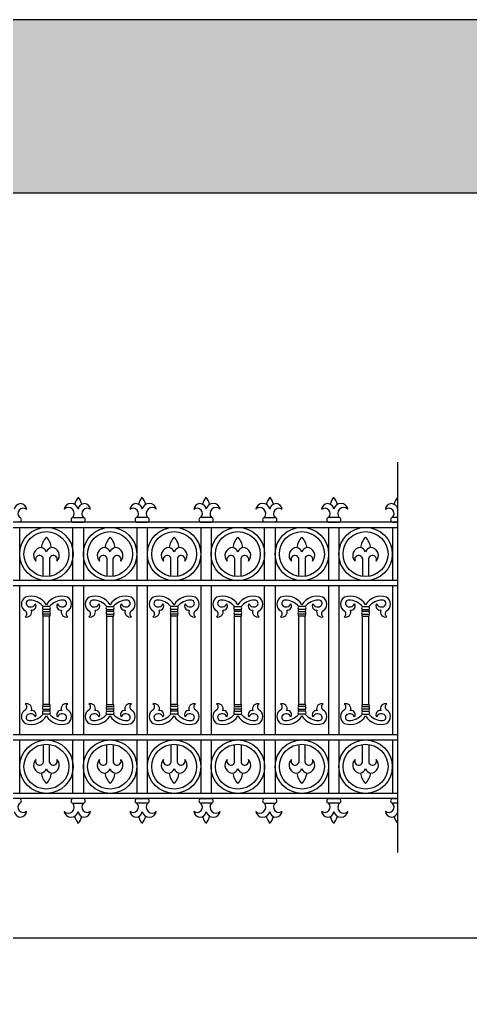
# Model space of a CAD drawing. Extents: x 12262 to 40734, y 30451 to 49613.
# Drawn here: x 28857 to 30762, y 45461 to 49613 of the extents above; entities that cross this region are included whole.
import ezdxf

# ---------------------------------------------------------------- set-up
doc = ezdxf.new("R2010")
doc.units = 0
doc.header["$LTSCALE"] = 0.85
doc.header["$MEASUREMENT"] = 0
doc.layers.get('0').update_dxf_attribs({"linetype": 'CONTINUOUS'})
doc.layers.add('www.cad-blocks.net', color=7, linetype='CONTINUOUS')

# ---------------------------------------------------------------- blocks, each defined once
blk = doc.blocks.new('A$C16C04185')
for p, q in [((1515.2, 0), (1515.2, 826.1)), ((828.6, 709.3), (851.1, 709.3)), ((986.5, 709.3), (964, 709.3)), ((1121.5, 709.3), (1099, 709.3)), ((1233.6, 709.3), (1256.1, 709.3)), ((1391.5, 709.3), (1369, 709.3)), ((1515, 709.3), (1504, 709.3)), ((1515, 699.3), (41.1, 699.3)), ((41.1, 688.1), (1515, 688.1)), ((716.1, 699.3), (693.6, 699.3)), ((716.1, 688.1), (716.1, 575.6)), ((828.6, 699.3), (851.1, 699.3)), ((851.1, 699.3), (828.6, 699.3)), ((828.6, 575.6), (828.6, 688.1)), ((851.1, 688.1), (851.1, 575.6)), ((964, 699.3), (986.5, 699.3)), ((964, 688.1), (964, 575.6)), ((986.5, 575.6), (986.5, 688.1)), ((1121.5, 699.3), (1099, 699.3)), ((1099, 699.3), (1121.5, 699.3)), ((1099, 688.1), (1099, 575.6)), ((1121.5, 575.6), (1121.5, 688.1)), ((1256.1, 699.3), (1233.6, 699.3)), ((1233.6, 575.6), (1233.6, 688.1)), ((1256.1, 688.1), (1256.1, 575.6)), ((1369, 699.3), (1391.5, 699.3)), ((1391.5, 699.3), (1369, 699.3)), ((1369, 688.1), (1369, 575.6)), ((1391.5, 575.6), (1391.5, 688.1)), ((1504, 699.3), (1515, 699.3)), ((1504, 688.1), (1504, 575.6)), ((766, 584.8), (766, 623.3)), ((779.5, 623.3), (779.5, 584.8)), ((900.6, 623.3), (900.6, 584.8)), ((914.1, 584.8), (914.1, 623.3)), ((1036, 584.8), (1036, 623.3)), ((1049.5, 623.3), (1049.5, 584.8)), ((1170.6, 623.3), (1170.6, 584.8)), ((1184.1, 584.8), (1184.1, 623.3)), ((1306, 584.8), (1306, 623.3)), ((1319.5, 623.3), (1319.5, 584.8)), ((1440.6, 623.3), (1440.6, 584.8)), ((1454.1, 584.8), (1454.1, 623.3)), ((1515, 575.6), (41.1, 575.6)), ((1515, 564.3), (41.1, 564.3)), ((716.1, 564.3), (716.1, 249.3)), ((828.6, 249.3), (828.6, 564.3)), ((851.1, 564.3), (851.1, 249.3)), ((964, 564.3), (964, 249.3)), ((986.5, 249.3), (986.5, 564.3)), ((1099, 564.3), (1099, 249.3)), ((1121.5, 249.3), (1121.5, 564.3)), ((1233.6, 249.3), (1233.6, 564.3)), ((1256.1, 564.3), (1256.1, 249.3)), ((1369, 564.3), (1369, 249.3)), ((1391.5, 249.3), (1391.5, 564.3)), ((1504, 564.3), (1504, 249.3)), ((779.5, 520.6), (766, 520.6)), ((900.6, 520.6), (914.1, 520.6)), ((1049.5, 520.6), (1036, 520.6)), ((1170.6, 520.6), (1184.1, 520.6)), ((1319.5, 520.6), (1306, 520.6)), ((1440.6, 520.6), (1454.1, 520.6)), ((779.5, 514.6), (766, 514.6)), ((766, 510.3), (779.5, 510.3)), ((779.5, 504.4), (766, 504.4)), ((766, 313.6), (766, 500)), ((779.5, 500), (766, 500)), ((779.5, 313.6), (779.5, 500)), ((900.6, 514.6), (914.1, 514.6)), ((914.1, 510.3), (900.6, 510.3)), ((900.6, 504.4), (914.1, 504.4)), ((900.6, 313.6), (900.6, 500)), ((900.6, 500), (914.1, 500)), ((914.1, 313.6), (914.1, 500)), ((1049.5, 514.6), (1036, 514.6)), ((1036, 510.3), (1049.5, 510.3)), ((1049.5, 504.4), (1036, 504.4)), ((1036, 313.6), (1036, 500)), ((1049.5, 500), (1036, 500)), ((1049.5, 313.6), (1049.5, 500)), ((1170.6, 514.6), (1184.1, 514.6)), ((1184.1, 510.3), (1170.6, 510.3)), ((1170.6, 504.4), (1184.1, 504.4)), ((1170.6, 313.6), (1170.6, 500)), ((1170.6, 500), (1184.1, 500)), ((1184.1, 313.6), (1184.1, 500)), ((1319.5, 514.6), (1306, 514.6)), ((1306, 510.3), (1319.5, 510.3)), ((1319.5, 504.4), (1306, 504.4)), ((1306, 313.6), (1306, 500)), ((1319.5, 500), (1306, 500)), ((1319.5, 313.6), (1319.5, 500)), ((1440.6, 514.6), (1454.1, 514.6)), ((1454.1, 510.3), (1440.6, 510.3)), ((1440.6, 504.4), (1454.1, 504.4)), ((1440.6, 313.6), (1440.6, 500)), ((1440.6, 500), (1454.1, 500)), ((1454.1, 313.6), (1454.1, 500)), ((779.5, 313.6), (766, 313.6)), ((900.6, 313.6), (914.1, 313.6)), ((1049.5, 313.6), (1036, 313.6)), ((1170.6, 313.6), (1184.1, 313.6)), ((1319.5, 313.6), (1306, 313.6)), ((1440.6, 313.6), (1454.1, 313.6)), ((779.5, 309.3), (766, 309.3)), ((766, 303.4), (779.5, 303.4)), ((779.5, 299), (766, 299)), ((779.5, 293.1), (766, 293.1)), ((900.6, 309.3), (914.1, 309.3)), ((914.1, 303.4), (900.6, 303.4)), ((900.6, 299), (914.1, 299)), ((900.6, 293.1), (914.1, 293.1)), ((1049.5, 309.3), (1036, 309.3)), ((1036, 303.4), (1049.5, 303.4)), ((1049.5, 299), (1036, 299)), ((1049.5, 293.1), (1036, 293.1)), ((1170.6, 309.3), (1184.1, 309.3)), ((1184.1, 303.4), (1170.6, 303.4)), ((1170.6, 299), (1184.1, 299)), ((1170.6, 293.1), (1184.1, 293.1)), ((1319.5, 309.3), (1306, 309.3)), ((1306, 303.4), (1319.5, 303.4)), ((1319.5, 299), (1306, 299)), ((1319.5, 293.1), (1306, 293.1)), ((1440.6, 309.3), (1454.1, 309.3)), ((1454.1, 303.4), (1440.6, 303.4)), ((1440.6, 299), (1454.1, 299)), ((1440.6, 293.1), (1454.1, 293.1)), ((1515, 249.3), (41.1, 249.3)), ((1515, 238.1), (41.1, 238.1)), ((716.1, 238.1), (716.1, 125.6)), ((766, 228.8), (766, 190.4)), ((779.5, 190.4), (779.5, 228.8)), ((828.6, 125.6), (828.6, 238.1)), ((851.1, 238.1), (851.1, 125.6)), ((900.6, 190.4), (900.6, 228.8)), ((914.1, 228.8), (914.1, 190.4)), ((964, 238.1), (964, 125.6)), ((986.5, 125.6), (986.5, 238.1)), ((1036, 228.8), (1036, 190.4)), ((1049.5, 190.4), (1049.5, 228.8)), ((1099, 238.1), (1099, 125.6)), ((1121.5, 125.6), (1121.5, 238.1)), ((1170.6, 190.4), (1170.6, 228.8)), ((1184.1, 228.8), (1184.1, 190.4)), ((1233.6, 125.6), (1233.6, 238.1)), ((1256.1, 238.1), (1256.1, 125.6)), ((1306, 228.8), (1306, 190.4)), ((1319.5, 190.4), (1319.5, 228.8)), ((1369, 238.1), (1369, 125.6)), ((1391.5, 125.6), (1391.5, 238.1)), ((1440.6, 190.4), (1440.6, 228.8)), ((1454.1, 228.8), (1454.1, 190.4)), ((1504, 238.1), (1504, 125.6)), ((41.1, 125.6), (1515, 125.6)), ((1515, 114.3), (41.1, 114.3)), ((716.1, 114.3), (693.6, 114.3)), ((716.1, 114.3), (693.6, 114.3)), ((851.1, 114.3), (828.6, 114.3)), ((851.1, 114.3), (828.6, 114.3)), ((828.6, 104.3), (851.1, 104.3)), ((964, 114.3), (986.5, 114.3)), ((964, 114.3), (986.5, 114.3)), ((986.5, 104.3), (964, 104.3)), ((1099, 114.3), (1121.5, 114.3)), ((1099, 114.3), (1121.5, 114.3)), ((1121.5, 104.3), (1099, 104.3)), ((1256.1, 114.3), (1233.6, 114.3)), ((1256.1, 114.3), (1233.6, 114.3)), ((1233.6, 104.3), (1256.1, 104.3)), ((1369, 114.3), (1391.5, 114.3)), ((1369, 114.3), (1391.5, 114.3)), ((1391.5, 104.3), (1369, 104.3)), ((1504, 114.3), (1515, 114.3)), ((1504, 114.3), (1515, 114.3)), ((1515, 104.3), (1504, 104.3))]:
    blk.add_line(p, q)
for centre, radius in [((772.7, 631.8), 56.5), ((907.3, 631.8), 56.5), ((1042.7, 631.8), 56.5), ((1177.3, 631.8), 56.5), ((1312.7, 631.8), 56.5), ((1447.3, 631.8), 56.5), ((772.7, 631.8), 47.5), ((907.3, 631.8), 47.5), ((1042.7, 631.8), 47.5), ((1177.3, 631.8), 47.5), ((1312.7, 631.8), 47.5), ((1447.3, 631.8), 47.5), ((772.7, 181.8), 56.5), ((772.7, 181.8), 47.5), ((907.3, 181.8), 56.5), ((907.3, 181.8), 47.5), ((1042.7, 181.8), 56.5), ((1042.7, 181.8), 47.5), ((1177.3, 181.8), 56.5), ((1177.3, 181.8), 47.5), ((1312.7, 181.8), 56.5), ((1312.7, 181.8), 47.5), ((1447.3, 181.8), 56.5), ((1447.3, 181.8), 47.5)]:
    blk.add_circle(centre, radius)
for centre, radius, start, end in [((870.9, 726.5), 39.9, 140.6588, 164.8499), ((809.4, 726.6), 39.7, 15.6347, 39.4429), ((1005.7, 726.6), 39.7, 140.5571, 164.3653), ((944.2, 726.5), 39.9, 15.1501, 39.3412), ((1140.7, 726.6), 39.7, 140.5571, 164.3653), ((1079.2, 726.5), 39.9, 15.1501, 39.3412), ((1275.9, 726.5), 39.9, 140.6588, 164.8499), ((1214.4, 726.6), 39.7, 15.6347, 39.4429), ((1410.7, 726.6), 39.7, 140.5571, 164.3653), ((1349.2, 726.5), 39.9, 15.1501, 39.3412), ((1545.7, 726.6), 39.7, 140.5571, 164.3653), ((717.8, 725.3), 13.1, 3.6208, 172.8366), ((723.8, 717.4), 11.2, 51.0797, 226.4577), ((825, 723.9), 15.1, 11.3564, 171.7282), ((818.9, 717.5), 12.7, 319.8428, 134.2281), ((852.8, 725.3), 13.1, 3.6208, 172.8366), ((858.8, 717.4), 11.2, 51.0797, 226.4577), ((962.3, 725.3), 13.1, 7.1634, 176.3792), ((956.3, 717.4), 11.2, 313.5423, 128.9203), ((990.1, 723.9), 15.1, 8.2718, 168.6436), ((996.2, 717.5), 12.7, 45.7719, 220.1572), ((1097.3, 725.3), 13.1, 7.1634, 176.3792), ((1091.3, 717.4), 11.2, 313.5423, 128.9203), ((1125.1, 723.9), 15.1, 8.2718, 168.6436), ((1131.2, 717.5), 12.7, 45.7719, 220.1572), ((1230, 723.9), 15.1, 11.3564, 171.7282), ((1223.9, 717.5), 12.7, 319.8428, 134.2281), ((1257.8, 725.3), 13.1, 3.6208, 172.8366), ((1263.8, 717.4), 11.2, 51.0797, 226.4577), ((1367.3, 725.3), 13.1, 7.1634, 176.3792), ((1361.3, 717.4), 11.2, 313.5423, 128.9203), ((1395.1, 723.9), 15.1, 8.2718, 168.6436), ((1401.2, 717.5), 12.7, 45.7719, 220.1572), ((1502.3, 725.3), 13.1, 7.1634, 176.3792), ((1496.3, 717.4), 11.2, 313.5423, 128.9203), ((714.7, 704.3), 5.2, 285.9713, 74.0287), ((830, 704.3), 5.2, 105.9713, 254.0287), ((849.7, 704.3), 5.2, 285.9713, 74.0287), ((965.4, 704.3), 5.2, 105.9713, 254.0287), ((985, 704.3), 5.2, 285.9713, 74.0287), ((1100.4, 704.3), 5.2, 105.9713, 254.0287), ((1120, 704.3), 5.2, 285.9713, 74.0287), ((1235, 704.3), 5.2, 105.9713, 254.0287), ((1254.7, 704.3), 5.2, 285.9713, 74.0287), ((1370.4, 704.3), 5.2, 105.9713, 254.0287), ((1390, 704.3), 5.2, 285.9713, 74.0287), ((1505.4, 704.3), 5.2, 105.9713, 254.0287), ((798, 641.6), 36.1, 134.5305, 174.0052), ((747.4, 641.6), 36.1, 5.9948, 45.4695), ((932.6, 641.6), 36.1, 134.5305, 174.0052), ((882, 641.6), 36.1, 5.9948, 45.4695), ((1068, 641.6), 36.1, 134.5305, 174.0052), ((1017.4, 641.6), 36.1, 5.9948, 45.4695), ((1202.6, 641.6), 36.1, 134.5305, 174.0052), ((1152, 641.6), 36.1, 5.9948, 45.4695), ((1338, 641.6), 36.1, 134.5305, 174.0052), ((1287.4, 641.6), 36.1, 5.9948, 45.4695), ((1472.6, 641.6), 36.1, 134.5305, 174.0052), ((1422, 641.6), 36.1, 5.9948, 45.4695), ((762.2, 628.7), 16.7, 90, 225.1727), ((758.1, 629.7), 16.2, 25.7194, 75.6452), ((787.3, 629.7), 16.2, 104.3548, 154.2806), ((783.3, 628.7), 16.7, 314.8273, 90), ((896.8, 628.7), 16.7, 90, 225.1727), ((892.7, 629.7), 16.2, 25.7194, 75.6452), ((921.9, 629.7), 16.2, 104.3548, 154.2806), ((917.9, 628.7), 16.7, 314.8273, 90), ((1032.2, 628.7), 16.7, 90, 225.1727), ((1028.1, 629.7), 16.2, 25.7194, 75.6452), ((1057.3, 629.7), 16.2, 104.3548, 154.2806), ((1053.3, 628.7), 16.7, 314.8273, 90), ((1166.8, 628.7), 16.7, 90, 225.1727), ((1162.7, 629.7), 16.2, 25.7194, 75.6452), ((1191.9, 629.7), 16.2, 104.3548, 154.2806), ((1187.9, 628.7), 16.7, 314.8273, 90), ((1302.2, 628.7), 16.7, 90, 225.1727), ((1298.1, 629.7), 16.2, 25.7194, 75.6452), ((1327.3, 629.7), 16.2, 104.3548, 154.2806), ((1323.3, 628.7), 16.7, 314.8273, 90), ((1436.8, 628.7), 16.7, 90, 225.1727), ((1432.7, 629.7), 16.2, 25.7194, 75.6452), ((1461.9, 629.7), 16.2, 104.3548, 154.2806), ((1457.9, 628.7), 16.7, 314.8273, 90), ((758.1, 620.3), 8.44, 20.8656, 203.8912), ((787.4, 620.3), 8.44, 336.1088, 159.1344), ((892.7, 620.3), 8.44, 20.8656, 203.8912), ((922, 620.3), 8.44, 336.1088, 159.1344), ((1028.1, 620.3), 8.44, 20.8656, 203.8912), ((1057.4, 620.3), 8.44, 336.1088, 159.1344), ((1162.7, 620.3), 8.44, 20.8656, 203.8912), ((1192, 620.3), 8.44, 336.1088, 159.1344), ((1298.1, 620.3), 8.44, 20.8656, 203.8912), ((1327.4, 620.3), 8.44, 336.1088, 159.1344), ((1432.7, 620.3), 8.44, 20.8656, 203.8912), ((1462, 620.3), 8.44, 336.1088, 159.1344), ((736.4, 525.8), 16.6, 119.7147, 240.2853), ((740.9, 505.2), 37.3, 31.3789, 109.8885), ((804.5, 505.2), 37.3, 70.1115, 148.6211), ((809, 525.8), 16.6, 299.7147, 60.2853), ((871.1, 525.8), 16.6, 119.7147, 240.2853), ((875.5, 505.2), 37.3, 31.3789, 109.8885), ((939.2, 505.2), 37.3, 70.1115, 148.6211), ((943.6, 525.8), 16.6, 299.7147, 60.2853), ((1006.4, 525.8), 16.6, 119.7147, 240.2853), ((1010.9, 505.2), 37.3, 31.3789, 109.8885), ((1074.5, 505.2), 37.3, 70.1115, 148.6211), ((1079, 525.8), 16.6, 299.7147, 60.2853), ((1141.1, 525.8), 16.6, 119.7147, 240.2853), ((1145.5, 505.2), 37.3, 31.3789, 109.8885), ((1209.2, 505.2), 37.3, 70.1115, 148.6211), ((1213.6, 525.8), 16.6, 299.7147, 60.2853), ((1276.4, 525.8), 16.6, 119.7147, 240.2853), ((1280.9, 505.2), 37.3, 31.3789, 109.8885), ((1344.5, 505.2), 37.3, 70.1115, 148.6211), ((1349, 525.8), 16.6, 299.7147, 60.2853), ((1411.1, 525.8), 16.6, 119.7147, 240.2853), ((1415.5, 505.2), 37.3, 31.3789, 109.8885), ((1479.2, 505.2), 37.3, 70.1115, 148.6211), ((1483.6, 525.8), 16.6, 299.7147, 60.2853), ((736.9, 527.6), 6.83, 84.0128, 217.2002), ((739.5, 530.1), 10.4, 219.5151, 339.7309), ((735.5, 494.1), 40.4, 40.9251, 87.0175), ((742.3, 521.7), 8.45, 259.3511, 35.1466), ((767.7, 517.6), 3.41, 119.8106, 240.1894), ((810, 494.1), 40.4, 92.9825, 139.0749), ((778.3, 517.6), 3.19, 291.924, 68.076), ((803.1, 521.7), 8.45, 144.8534, 280.6489), ((806, 530.1), 10.4, 200.2691, 320.4849), ((808.6, 527.6), 6.83, 322.7998, 95.9872), ((871.5, 527.6), 6.83, 84.0128, 217.2002), ((874.1, 530.1), 10.4, 219.5151, 339.7309), ((870.1, 494.1), 40.4, 40.9251, 87.0175), ((877, 521.7), 8.45, 259.3511, 35.1466), ((901.8, 517.6), 3.19, 111.924, 248.076), ((944.6, 494.1), 40.4, 92.9825, 139.0749), ((912.4, 517.6), 3.41, 299.8106, 60.1894), ((937.7, 521.7), 8.45, 144.8534, 280.6489), ((940.6, 530.1), 10.4, 200.2691, 320.4849), ((943.2, 527.6), 6.83, 322.7998, 95.9872), ((1006.9, 527.6), 6.83, 84.0128, 217.2002), ((1009.5, 530.1), 10.4, 219.5151, 339.7309), ((1005.5, 494.1), 40.4, 40.9251, 87.0175), ((1012.3, 521.7), 8.45, 259.3511, 35.1466), ((1037.7, 517.6), 3.41, 119.8106, 240.1894), ((1080, 494.1), 40.4, 92.9825, 139.0749), ((1048.3, 517.6), 3.19, 291.924, 68.076), ((1073.1, 521.7), 8.45, 144.8534, 280.6489), ((1076, 530.1), 10.4, 200.2691, 320.4849), ((1078.6, 527.6), 6.83, 322.7998, 95.9872), ((1141.5, 527.6), 6.83, 84.0128, 217.2002), ((1144.1, 530.1), 10.4, 219.5151, 339.7309), ((1140.1, 494.1), 40.4, 40.9251, 87.0175), ((1147, 521.7), 8.45, 259.3511, 35.1466), ((1171.8, 517.6), 3.19, 111.924, 248.076), ((1214.6, 494.1), 40.4, 92.9825, 139.0749), ((1182.4, 517.6), 3.41, 299.8106, 60.1894), ((1207.7, 521.7), 8.45, 144.8534, 280.6489), ((1210.6, 530.1), 10.4, 200.2691, 320.4849), ((1213.2, 527.6), 6.83, 322.7998, 95.9872), ((1276.9, 527.6), 6.83, 84.0128, 217.2002), ((1279.5, 530.1), 10.4, 219.5151, 339.7309), ((1275.5, 494.1), 40.4, 40.9251, 87.0175), ((1282.3, 521.7), 8.45, 259.3511, 35.1466), ((1307.7, 517.6), 3.41, 119.8106, 240.1894), ((1350, 494.1), 40.4, 92.9825, 139.0749), ((1318.3, 517.6), 3.19, 291.924, 68.076), ((1343.1, 521.7), 8.45, 144.8534, 280.6489), ((1346, 530.1), 10.4, 200.2691, 320.4849), ((1348.6, 527.6), 6.83, 322.7998, 95.9872), ((1411.5, 527.6), 6.83, 84.0128, 217.2002), ((1414.1, 530.1), 10.4, 219.5151, 339.7309), ((1410.1, 494.1), 40.4, 40.9251, 87.0175), ((1417, 521.7), 8.45, 259.3511, 35.1466), ((1441.8, 517.6), 3.19, 111.924, 248.076), ((1484.6, 494.1), 40.4, 92.9825, 139.0749), ((1452.4, 517.6), 3.41, 299.8106, 60.1894), ((1477.7, 521.7), 8.45, 144.8534, 280.6489), ((1480.6, 530.1), 10.4, 200.2691, 320.4849), ((1483.2, 527.6), 6.83, 322.7998, 95.9872), ((730.8, 509.3), 10.8, 252.4051, 21.9803), ((724.1, 505.5), 7.27, 298.5498, 55.0865), ((767.7, 507.3), 3.41, 119.8106, 240.1894), ((767.3, 512.5), 2.55, 121.1796, 238.8204), ((767.3, 502.2), 2.55, 121.1796, 238.8204), ((778.2, 512.5), 2.55, 301.1796, 58.8204), ((777.8, 507.3), 3.41, 299.8106, 60.1894), ((778.2, 502.2), 2.55, 301.1796, 58.8204), ((814.7, 509.3), 10.8, 158.0197, 287.5949), ((821.4, 505.5), 7.27, 124.9135, 241.4502), ((865.4, 509.3), 10.8, 252.4051, 21.9803), ((858.7, 505.5), 7.27, 298.5498, 55.0865), ((902.3, 507.3), 3.41, 119.8106, 240.1894), ((901.9, 512.5), 2.55, 121.1796, 238.8204), ((901.9, 502.2), 2.55, 121.1796, 238.8204), ((912.8, 512.5), 2.55, 301.1796, 58.8204), ((912.4, 507.3), 3.41, 299.8106, 60.1894), ((912.8, 502.2), 2.55, 301.1796, 58.8204), ((949.3, 509.3), 10.8, 158.0197, 287.5949), ((956, 505.5), 7.27, 124.9135, 241.4502), ((1000.8, 509.3), 10.8, 252.4051, 21.9803), ((994.1, 505.5), 7.27, 298.5498, 55.0865), ((1037.7, 507.3), 3.41, 119.8106, 240.1894), ((1037.3, 512.5), 2.55, 121.1796, 238.8204), ((1037.3, 502.2), 2.55, 121.1796, 238.8204), ((1048.2, 512.5), 2.55, 301.1796, 58.8204), ((1047.8, 507.3), 3.41, 299.8106, 60.1894), ((1048.2, 502.2), 2.55, 301.1796, 58.8204), ((1084.7, 509.3), 10.8, 158.0197, 287.5949), ((1091.4, 505.5), 7.27, 124.9135, 241.4502), ((1135.4, 509.3), 10.8, 252.4051, 21.9803), ((1128.7, 505.5), 7.27, 298.5498, 55.0865), ((1172.3, 507.3), 3.41, 119.8106, 240.1894), ((1171.9, 512.5), 2.55, 121.1796, 238.8204), ((1171.9, 502.2), 2.55, 121.1796, 238.8204), ((1182.8, 512.5), 2.55, 301.1796, 58.8204), ((1182.4, 507.3), 3.41, 299.8106, 60.1894), ((1182.8, 502.2), 2.55, 301.1796, 58.8204), ((1219.3, 509.3), 10.8, 158.0197, 287.5949), ((1226, 505.5), 7.27, 124.9135, 241.4502), ((1270.8, 509.3), 10.8, 252.4051, 21.9803), ((1264.1, 505.5), 7.27, 298.5498, 55.0865), ((1307.7, 507.3), 3.41, 119.8106, 240.1894), ((1307.3, 512.5), 2.55, 121.1796, 238.8204), ((1307.3, 502.2), 2.55, 121.1796, 238.8204), ((1318.2, 512.5), 2.55, 301.1796, 58.8204), ((1317.8, 507.3), 3.41, 299.8106, 60.1894), ((1318.2, 502.2), 2.55, 301.1796, 58.8204), ((1354.7, 509.3), 10.8, 158.0197, 287.5949), ((1361.4, 505.5), 7.27, 124.9135, 241.4502), ((1405.4, 509.3), 10.8, 252.4051, 21.9803), ((1398.7, 505.5), 7.27, 298.5498, 55.0865), ((1442.3, 507.3), 3.41, 119.8106, 240.1894), ((1441.9, 512.5), 2.55, 121.1796, 238.8204), ((1441.9, 502.2), 2.55, 121.1796, 238.8204), ((1452.8, 512.5), 2.55, 301.1796, 58.8204), ((1452.4, 507.3), 3.41, 299.8106, 60.1894), ((1452.8, 502.2), 2.55, 301.1796, 58.8204), ((1489.3, 509.3), 10.8, 158.0197, 287.5949), ((1496, 505.5), 7.27, 124.9135, 241.4502), ((730.8, 304.3), 10.8, 338.0197, 107.5949), ((724.1, 308.2), 7.27, 304.9135, 61.4502), ((767.3, 311.5), 2.55, 121.1796, 238.8204), ((778.2, 311.5), 2.55, 301.1796, 58.8204), ((814.7, 304.3), 10.8, 72.4051, 201.9803), ((821.4, 308.2), 7.27, 118.5498, 235.0865), ((865.4, 304.3), 10.8, 338.0197, 107.5949), ((858.7, 308.2), 7.27, 304.9135, 61.4502), ((901.9, 311.5), 2.55, 121.1796, 238.8204), ((912.8, 311.5), 2.55, 301.1796, 58.8204), ((949.3, 304.3), 10.8, 72.4051, 201.9803), ((956, 308.2), 7.27, 118.5498, 235.0865), ((1000.8, 304.3), 10.8, 338.0197, 107.5949), ((994.1, 308.2), 7.27, 304.9135, 61.4502), ((1037.3, 311.5), 2.55, 121.1796, 238.8204), ((1048.2, 311.5), 2.55, 301.1796, 58.8204), ((1084.7, 304.3), 10.8, 72.4051, 201.9803), ((1091.4, 308.2), 7.27, 118.5498, 235.0865), ((1135.4, 304.3), 10.8, 338.0197, 107.5949), ((1128.7, 308.2), 7.27, 304.9135, 61.4502), ((1171.9, 311.5), 2.55, 121.1796, 238.8204), ((1182.8, 311.5), 2.55, 301.1796, 58.8204), ((1219.3, 304.3), 10.8, 72.4051, 201.9803), ((1226, 308.2), 7.27, 118.5498, 235.0865), ((1270.8, 304.3), 10.8, 338.0197, 107.5949), ((1264.1, 308.2), 7.27, 304.9135, 61.4502), ((1307.3, 311.5), 2.55, 121.1796, 238.8204), ((1318.2, 311.5), 2.55, 301.1796, 58.8204), ((1354.7, 304.3), 10.8, 72.4051, 201.9803), ((1361.4, 308.2), 7.27, 118.5498, 235.0865), ((1405.4, 304.3), 10.8, 338.0197, 107.5949), ((1398.7, 308.2), 7.27, 304.9135, 61.4502), ((1441.9, 311.5), 2.55, 121.1796, 238.8204), ((1452.8, 311.5), 2.55, 301.1796, 58.8204), ((1489.3, 304.3), 10.8, 72.4051, 201.9803), ((1496, 308.2), 7.27, 118.5498, 235.0865), ((736.4, 287.8), 16.6, 119.7147, 240.2853), ((739.5, 283.5), 10.4, 20.2691, 140.4849), ((735.5, 319.5), 40.4, 272.9825, 319.0749), ((742.3, 292), 8.45, 324.8534, 100.6489), ((767.7, 306.3), 3.41, 119.8106, 240.1894), ((767.7, 296), 3.41, 119.8106, 240.1894), ((767.3, 301.2), 2.55, 121.1796, 238.8204), ((777.8, 306.3), 3.41, 299.8106, 60.1894), ((778.2, 301.2), 2.55, 301.1796, 58.8204), ((778.3, 296), 3.19, 291.924, 68.076), ((810, 319.5), 40.4, 220.9251, 267.0175), ((803.1, 292), 8.45, 79.3511, 215.1466), ((806, 283.5), 10.4, 39.5151, 159.7309), ((809, 287.8), 16.6, 299.7147, 60.2853), ((871.1, 287.8), 16.6, 119.7147, 240.2853), ((874.1, 283.5), 10.4, 20.2691, 140.4849), ((870.1, 319.5), 40.4, 272.9825, 319.0749), ((877, 292), 8.45, 324.8534, 100.6489), ((901.8, 296), 3.19, 111.924, 248.076), ((902.3, 306.3), 3.41, 119.8106, 240.1894), ((901.9, 301.2), 2.55, 121.1796, 238.8204), ((912.4, 306.3), 3.41, 299.8106, 60.1894), ((912.8, 301.2), 2.55, 301.1796, 58.8204), ((912.4, 296), 3.41, 299.8106, 60.1894), ((944.6, 319.5), 40.4, 220.9251, 267.0175), ((937.7, 292), 8.45, 79.3511, 215.1466), ((940.6, 283.5), 10.4, 39.5151, 159.7309), ((943.6, 287.8), 16.6, 299.7147, 60.2853), ((1006.4, 287.8), 16.6, 119.7147, 240.2853), ((1009.5, 283.5), 10.4, 20.2691, 140.4849), ((1005.5, 319.5), 40.4, 272.9825, 319.0749), ((1012.3, 292), 8.45, 324.8534, 100.6489), ((1037.7, 306.3), 3.41, 119.8106, 240.1894), ((1037.7, 296), 3.41, 119.8106, 240.1894), ((1037.3, 301.2), 2.55, 121.1796, 238.8204), ((1047.8, 306.3), 3.41, 299.8106, 60.1894), ((1048.2, 301.2), 2.55, 301.1796, 58.8204), ((1048.3, 296), 3.19, 291.924, 68.076), ((1080, 319.5), 40.4, 220.9251, 267.0175), ((1073.1, 292), 8.45, 79.3511, 215.1466), ((1076, 283.5), 10.4, 39.5151, 159.7309), ((1079, 287.8), 16.6, 299.7147, 60.2853), ((1141.1, 287.8), 16.6, 119.7147, 240.2853), ((1144.1, 283.5), 10.4, 20.2691, 140.4849), ((1140.1, 319.5), 40.4, 272.9825, 319.0749), ((1147, 292), 8.45, 324.8534, 100.6489), ((1171.8, 296), 3.19, 111.924, 248.076), ((1172.3, 306.3), 3.41, 119.8106, 240.1894), ((1171.9, 301.2), 2.55, 121.1796, 238.8204), ((1182.4, 306.3), 3.41, 299.8106, 60.1894), ((1182.8, 301.2), 2.55, 301.1796, 58.8204), ((1182.4, 296), 3.41, 299.8106, 60.1894), ((1214.6, 319.5), 40.4, 220.9251, 267.0175), ((1207.7, 292), 8.45, 79.3511, 215.1466), ((1210.6, 283.5), 10.4, 39.5151, 159.7309), ((1213.6, 287.8), 16.6, 299.7147, 60.2853), ((1276.4, 287.8), 16.6, 119.7147, 240.2853), ((1279.5, 283.5), 10.4, 20.2691, 140.4849), ((1275.5, 319.5), 40.4, 272.9825, 319.0749), ((1282.3, 292), 8.45, 324.8534, 100.6489), ((1307.7, 306.3), 3.41, 119.8106, 240.1894), ((1307.7, 296), 3.41, 119.8106, 240.1894), ((1307.3, 301.2), 2.55, 121.1796, 238.8204), ((1317.8, 306.3), 3.41, 299.8106, 60.1894), ((1318.2, 301.2), 2.55, 301.1796, 58.8204), ((1318.3, 296), 3.19, 291.924, 68.076), ((1350, 319.5), 40.4, 220.9251, 267.0175), ((1343.1, 292), 8.45, 79.3511, 215.1466), ((1346, 283.5), 10.4, 39.5151, 159.7309), ((1349, 287.8), 16.6, 299.7147, 60.2853), ((1411.1, 287.8), 16.6, 119.7147, 240.2853), ((1414.1, 283.5), 10.4, 20.2691, 140.4849), ((1410.1, 319.5), 40.4, 272.9825, 319.0749), ((1417, 292), 8.45, 324.8534, 100.6489), ((1441.8, 296), 3.19, 111.924, 248.076), ((1442.3, 306.3), 3.41, 119.8106, 240.1894), ((1441.9, 301.2), 2.55, 121.1796, 238.8204), ((1452.4, 306.3), 3.41, 299.8106, 60.1894), ((1452.8, 301.2), 2.55, 301.1796, 58.8204), ((1452.4, 296), 3.41, 299.8106, 60.1894), ((1484.6, 319.5), 40.4, 220.9251, 267.0175), ((1477.7, 292), 8.45, 79.3511, 215.1466), ((1480.6, 283.5), 10.4, 39.5151, 159.7309), ((1483.6, 287.8), 16.6, 299.7147, 60.2853), ((740.9, 308.5), 37.3, 250.1115, 328.6211), ((736.9, 286), 6.83, 142.7998, 275.9872), ((804.5, 308.5), 37.3, 211.3789, 289.8885), ((808.6, 286), 6.83, 264.0128, 37.2002), ((875.5, 308.5), 37.3, 250.1115, 328.6211), ((871.5, 286), 6.83, 142.7998, 275.9872), ((939.2, 308.5), 37.3, 211.3789, 289.8885), ((943.2, 286), 6.83, 264.0128, 37.2002), ((1010.9, 308.5), 37.3, 250.1115, 328.6211), ((1006.9, 286), 6.83, 142.7998, 275.9872), ((1074.5, 308.5), 37.3, 211.3789, 289.8885), ((1078.6, 286), 6.83, 264.0128, 37.2002), ((1145.5, 308.5), 37.3, 250.1115, 328.6211), ((1141.5, 286), 6.83, 142.7998, 275.9872), ((1209.2, 308.5), 37.3, 211.3789, 289.8885), ((1213.2, 286), 6.83, 264.0128, 37.2002), ((1280.9, 308.5), 37.3, 250.1115, 328.6211), ((1276.9, 286), 6.83, 142.7998, 275.9872), ((1344.5, 308.5), 37.3, 211.3789, 289.8885), ((1348.6, 286), 6.83, 264.0128, 37.2002), ((1415.5, 308.5), 37.3, 250.1115, 328.6211), ((1411.5, 286), 6.83, 142.7998, 275.9872), ((1479.2, 308.5), 37.3, 211.3789, 289.8885), ((1483.2, 286), 6.83, 264.0128, 37.2002), ((762.2, 184.9), 16.7, 134.8273, 270), ((758.1, 193.4), 8.44, 156.1088, 339.1344), ((787.4, 193.4), 8.44, 200.8656, 23.8912), ((783.3, 184.9), 16.7, 270, 45.1727), ((896.8, 184.9), 16.7, 134.8273, 270), ((892.7, 193.4), 8.44, 156.1088, 339.1344), ((922, 193.4), 8.44, 200.8656, 23.8912), ((917.9, 184.9), 16.7, 270, 45.1727), ((1032.2, 184.9), 16.7, 134.8273, 270), ((1028.1, 193.4), 8.44, 156.1088, 339.1344), ((1057.4, 193.4), 8.44, 200.8656, 23.8912), ((1053.3, 184.9), 16.7, 270, 45.1727), ((1166.8, 184.9), 16.7, 134.8273, 270), ((1162.7, 193.4), 8.44, 156.1088, 339.1344), ((1192, 193.4), 8.44, 200.8656, 23.8912), ((1187.9, 184.9), 16.7, 270, 45.1727), ((1302.2, 184.9), 16.7, 134.8273, 270), ((1298.1, 193.4), 8.44, 156.1088, 339.1344), ((1327.4, 193.4), 8.44, 200.8656, 23.8912), ((1323.3, 184.9), 16.7, 270, 45.1727), ((1436.8, 184.9), 16.7, 134.8273, 270), ((1432.7, 193.4), 8.44, 156.1088, 339.1344), ((1462, 193.4), 8.44, 200.8656, 23.8912), ((1457.9, 184.9), 16.7, 270, 45.1727), ((758.1, 183.9), 16.2, 284.3548, 334.2806), ((798, 172), 36.1, 185.9948, 225.4695), ((787.3, 183.9), 16.2, 205.7194, 255.6452), ((747.4, 172), 36.1, 314.5305, 354.0052), ((892.7, 183.9), 16.2, 284.3548, 334.2806), ((932.6, 172), 36.1, 185.9948, 225.4695), ((921.9, 183.9), 16.2, 205.7194, 255.6452), ((882, 172), 36.1, 314.5305, 354.0052), ((1028.1, 183.9), 16.2, 284.3548, 334.2806), ((1068, 172), 36.1, 185.9948, 225.4695), ((1057.3, 183.9), 16.2, 205.7194, 255.6452), ((1017.4, 172), 36.1, 314.5305, 354.0052), ((1162.7, 183.9), 16.2, 284.3548, 334.2806), ((1202.6, 172), 36.1, 185.9948, 225.4695), ((1191.9, 183.9), 16.2, 205.7194, 255.6452), ((1152, 172), 36.1, 314.5305, 354.0052), ((1298.1, 183.9), 16.2, 284.3548, 334.2806), ((1338, 172), 36.1, 185.9948, 225.4695), ((1327.3, 183.9), 16.2, 205.7194, 255.6452), ((1287.4, 172), 36.1, 314.5305, 354.0052), ((1432.7, 183.9), 16.2, 284.3548, 334.2806), ((1472.6, 172), 36.1, 185.9948, 225.4695), ((1461.9, 183.9), 16.2, 205.7194, 255.6452), ((1422, 172), 36.1, 314.5305, 354.0052), ((723.8, 96.2), 11.2, 133.5423, 308.9203), ((714.7, 109.3), 5.2, 285.9713, 74.0287), ((818.9, 96.2), 12.7, 225.7719, 40.1572), ((830, 109.3), 5.2, 105.9713, 254.0287), ((858.8, 96.2), 11.2, 133.5423, 308.9203), ((849.7, 109.3), 5.2, 285.9713, 74.0287), ((956.3, 96.2), 11.2, 231.0797, 46.4577), ((965.4, 109.3), 5.2, 105.9713, 254.0287), ((996.2, 96.2), 12.7, 139.8428, 314.2281), ((985, 109.3), 5.2, 285.9713, 74.0287), ((1091.3, 96.2), 11.2, 231.0797, 46.4577), ((1100.4, 109.3), 5.2, 105.9713, 254.0287), ((1131.2, 96.2), 12.7, 139.8428, 314.2281), ((1120, 109.3), 5.2, 285.9713, 74.0287), ((1223.9, 96.2), 12.7, 225.7719, 40.1572), ((1235, 109.3), 5.2, 105.9713, 254.0287), ((1263.8, 96.2), 11.2, 133.5423, 308.9203), ((1254.7, 109.3), 5.2, 285.9713, 74.0287), ((1361.3, 96.2), 11.2, 231.0797, 46.4577), ((1370.4, 109.3), 5.2, 105.9713, 254.0287), ((1401.2, 96.2), 12.7, 139.8428, 314.2281), ((1390, 109.3), 5.2, 285.9713, 74.0287), ((1496.3, 96.2), 11.2, 231.0797, 46.4577), ((1505.4, 109.3), 5.2, 105.9713, 254.0287), ((717.8, 88.3), 13.1, 187.1634, 356.3792), ((825, 89.7), 15.1, 188.2718, 348.6436), ((852.8, 88.3), 13.1, 187.1634, 356.3792), ((962.3, 88.3), 13.1, 183.6208, 352.8366), ((990.1, 89.7), 15.1, 191.3564, 351.7282), ((1097.3, 88.3), 13.1, 183.6208, 352.8366), ((1125.1, 89.7), 15.1, 191.3564, 351.7282), ((1230, 89.7), 15.1, 188.2718, 348.6436), ((1257.8, 88.3), 13.1, 187.1634, 356.3792), ((1367.3, 88.3), 13.1, 183.6208, 352.8366), ((1395.1, 89.7), 15.1, 191.3564, 351.7282), ((1502.3, 88.3), 13.1, 183.6208, 352.8366), ((870.9, 87.1), 39.9, 195.1501, 219.3412), ((809.4, 87.1), 39.7, 320.5571, 344.3653), ((1005.7, 87.1), 39.7, 195.6347, 219.4429), ((944.2, 87.1), 39.9, 320.6588, 344.8499), ((1140.7, 87.1), 39.7, 195.6347, 219.4429), ((1079.2, 87.1), 39.9, 320.6588, 344.8499), ((1275.9, 87.1), 39.9, 195.1501, 219.3412), ((1214.4, 87.1), 39.7, 320.5571, 344.3653), ((1410.7, 87.1), 39.7, 195.6347, 219.4429), ((1349.2, 87.1), 39.9, 320.6588, 344.8499), ((1545.7, 87.1), 39.7, 195.6347, 219.4429)]:
    blk.add_arc(centre, radius, start, end)
blk = doc.blocks.new('FORMAT')
at = {"layer": 'www.cad-blocks.net', "true_color": 0x546d8e}
h = blk.add_hatch(color=155, dxfattribs=at)
h.set_gradient(color1=(68, 68, 68), color2=(84, 109, 142), tint=1)
h.paths.add_polyline_path([(14872.5, 49612.8), (14872.5, 48879.2), (40733.8, 48879.2), (40733.8, 49612.8)])
at = {"layer": 'www.cad-blocks.net', "color": 155, "true_color": 0x546d8e}
for p, q in [((14872.5, 49612.8), (40733.8, 49612.8)), ((14872.5, 48879.2), (40733.8, 48879.2)), ((14872.5, 48879.2), (40733.8, 48879.2)), ((14872.5, 45725.7), (35345.5, 45725.7))]:
    blk.add_line(p, q, dxfattribs=at)
blk.add_lwpolyline([(14872.5, 48879.2), (40733.8, 48879.2), (40733.8, 30902.9), (14872.5, 30902.9)], close=True, dxfattribs=at)

msp = doc.modelspace()

# ---------------------------------------------------------------- block references
msp.add_blockref('FORMAT', (0, 0))
at = {"xscale": 2, "yscale": 2, "zscale": 2}
msp.add_blockref('A$C16C04185', (27424.6, 46087.1), dxfattribs=at)

doc.saveas('drawing.dxf')
